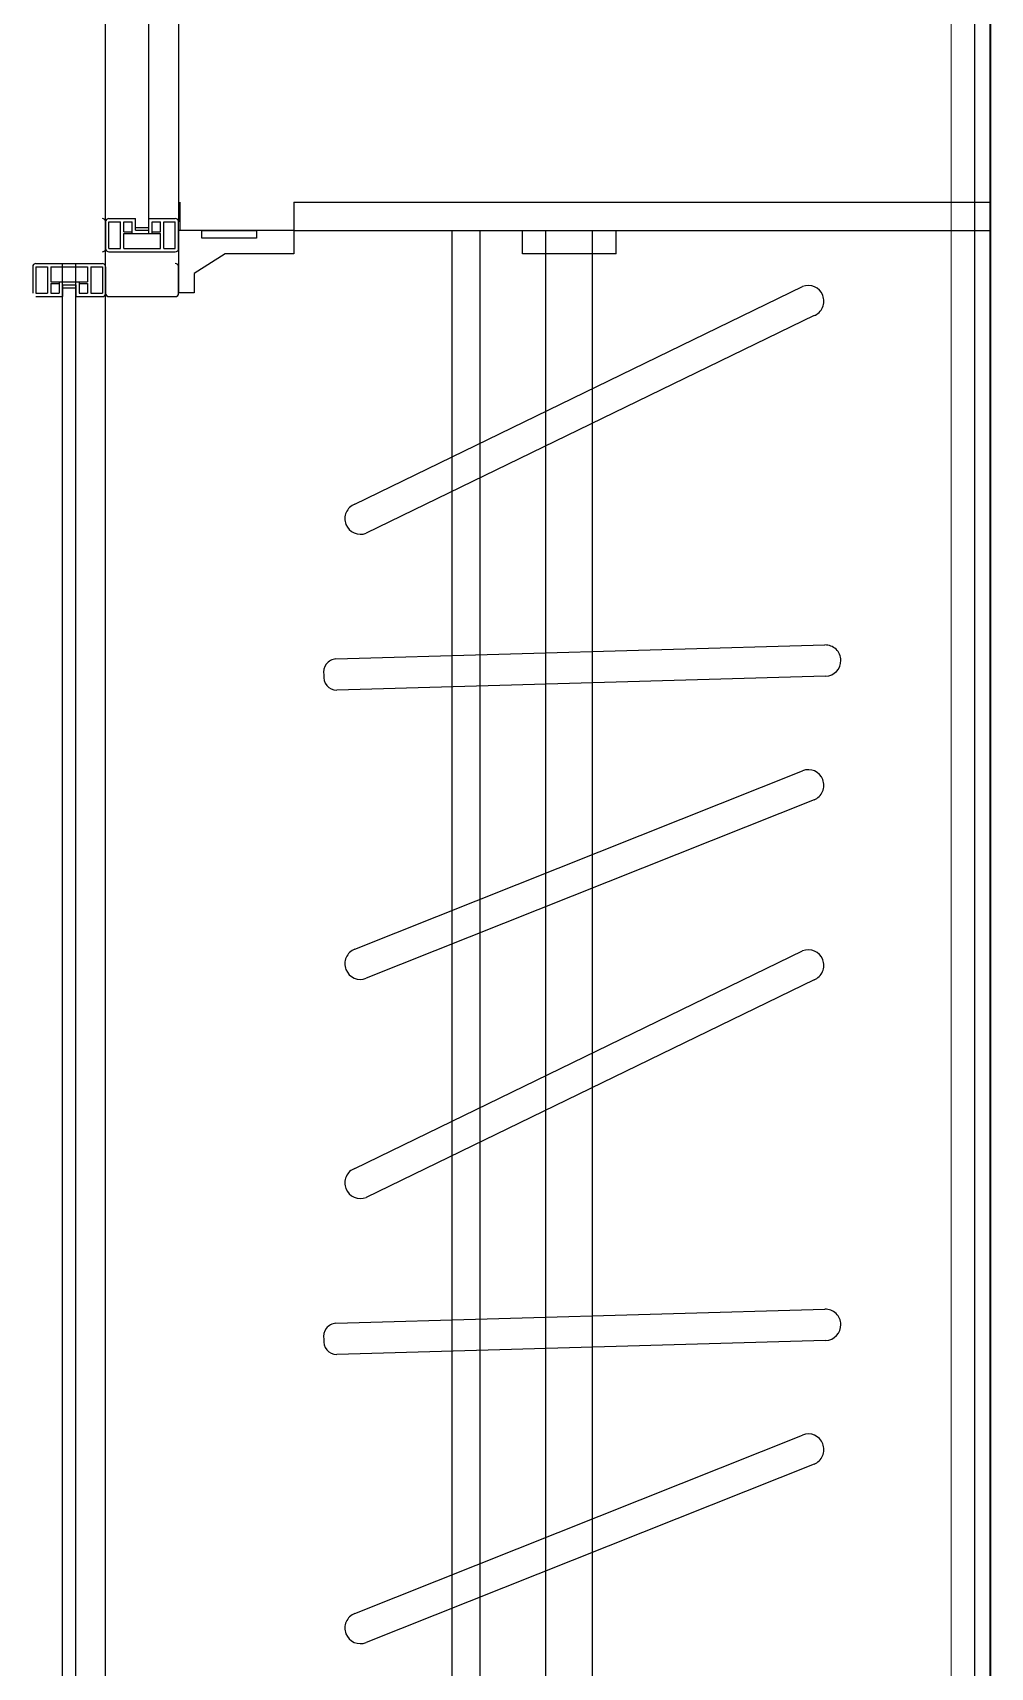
# Model space of a CAD drawing. Header units: inches. Extents: x -7543 to -822, y 102837 to 190349.
# Drawn here: x -829.97009 to -829.95782, y 102836.84029 to 102836.86122 of the extents above; entities that cross this region are included whole.
import ezdxf

# ---------------------------------------------------------------- set-up
doc = ezdxf.new("R2010")
doc.units = ezdxf.units.IN
doc.header["$MEASUREMENT"] = 0
doc.layers.add('DUVAR', color=7, linetype='Continuous', lineweight=35, true_color=0xfc4642)
doc.layers.add('TEFRİŞ', color=7, linetype='Continuous', lineweight=25, true_color=0x78462c)
doc.layers.add('SIVA', color=150, linetype='Continuous', lineweight=15)

msp = doc.modelspace()

# ---------------------------------------------------------------- linework, layer by layer
at = {"layer": 'DUVAR'}
msp.add_line((-829.9578199212352, 102836.8864307916), (-829.9578199212352, 102836.8144307916), dxfattribs=at)
at = {"layer": 'SIVA'}
msp.add_line((-829.9583199212352, 102836.8859307916), (-829.9583199212352, 102836.8149307916), dxfattribs=at)
at = {"layer": 'TEFRİŞ'}
for p, q in [((-829.9578199212353, 102836.8674307916), (-829.9578199212353, 102836.8144307916)), ((-829.9691525623673, 102836.8577097697), (-829.9691525623673, 102836.8662692869)), ((-829.9686001143666, 102836.8586505627), (-829.9686001143659, 102836.8658868229)), ((-829.9682176503659, 102836.8659293189), (-829.9682176503659, 102836.8587992987)), ((-829.9681999212353, 102836.8586885889), (-829.9681999212353, 102836.8590492349)), ((-829.9667399212353, 102836.8590492349), (-829.9667399212353, 102836.8586885889)), ((-829.9667399212353, 102836.8590485889), (-829.9578199212352, 102836.8590485889)), ((-829.9691525623673, 102836.8587992987), (-829.9691525623673, 102836.8584593307)), ((-829.9691525623666, 102836.8584593307), (-829.9691525623666, 102836.8587992987)), ((-829.9691525623666, 102836.8587992987), (-829.9691525623666, 102836.8584593307)), ((-829.9691100663666, 102836.8588417947), (-829.9687700983666, 102836.8588417947)), ((-829.9691100663666, 102836.8584593307), (-829.9691100663666, 102836.8587992987)), ((-829.9691100663666, 102836.8587992987), (-829.9689613303666, 102836.8587992987)), ((-829.9689613303666, 102836.8584593307), (-829.9689613303666, 102836.8587992987)), ((-829.9689188343666, 102836.8586718107), (-829.9689188343666, 102836.8587992987)), ((-829.9689188343666, 102836.8587992987), (-829.9688125943667, 102836.8587992987)), ((-829.9688125943667, 102836.8586505627), (-829.9688125943667, 102836.8587992987)), ((-829.9687700983666, 102836.8586930587), (-829.9687700983666, 102836.8588417947)), ((-829.9686001143666, 102836.8586930587), (-829.9686001143666, 102836.8588417947)), ((-829.9686001143666, 102836.8588417947), (-829.9682601463667, 102836.8588417947)), ((-829.9685576183666, 102836.8586505627), (-829.9685576183666, 102836.8587992987)), ((-829.9685576183666, 102836.8587992987), (-829.9684513783666, 102836.8587992987)), ((-829.9684513783666, 102836.8586718107), (-829.9684513783666, 102836.8587992987)), ((-829.9684088823667, 102836.8584593307), (-829.9684088823666, 102836.8587992987)), ((-829.9684088823666, 102836.8587992987), (-829.9682601463667, 102836.8587992987)), ((-829.9682601463667, 102836.8584593307), (-829.9682601463667, 102836.8587992987)), ((-829.9682176503667, 102836.8584593307), (-829.9682176503667, 102836.8587992987)), ((-829.9689188343666, 102836.8586718107), (-829.9688125943667, 102836.8586718107)), ((-829.9689188343666, 102836.8584593307), (-829.9689188343666, 102836.8586505627)), ((-829.9689188343666, 102836.8586505627), (-829.9684513783666, 102836.8586505627)), ((-829.9687700983667, 102836.8587275435), (-829.9686001143666, 102836.8587275435)), ((-829.9687700983666, 102836.8586930587), (-829.9686001143666, 102836.8586930587)), ((-829.9685576183666, 102836.8586718107), (-829.9684513783666, 102836.8586718107)), ((-829.9684513783667, 102836.8584593307), (-829.9684513783666, 102836.8586505627)), ((-829.9682199212352, 102836.8586885889), (-829.9682199212352, 102836.8578885889)), ((-829.9667399212352, 102836.8586885889), (-829.9682199212352, 102836.8586885889)), ((-829.9667399212353, 102836.8586885889), (-829.9681999212353, 102836.8586885889)), ((-829.9679199212353, 102836.8586885889), (-829.9672199212353, 102836.8586885889)), ((-829.9679199212353, 102836.8585885889), (-829.9679199212353, 102836.8586885889)), ((-829.9672199212353, 102836.8585885889), (-829.9679199212353, 102836.8585885889)), ((-829.9672199212353, 102836.8586885889), (-829.9672199212353, 102836.8585885889)), ((-829.9667399212353, 102836.8586885889), (-829.9578199212352, 102836.8586885889)), ((-829.9667399212352, 102836.8586885889), (-829.9667399212352, 102836.8583885889)), ((-829.9647148332353, 102836.8148307916), (-829.9647148332352, 102836.8586885889)), ((-829.9643548332353, 102836.8148307916), (-829.9643548332352, 102836.8586885889)), ((-829.9638148332352, 102836.8583885889), (-829.9638148332352, 102836.8586885889)), ((-829.9635148332353, 102836.8156307916), (-829.9635148332353, 102836.8586885889)), ((-829.9629148332353, 102836.8156307916), (-829.9629148332352, 102836.8586885889)), ((-829.9626148332352, 102836.8583885889), (-829.9626148332352, 102836.8586885889)), ((-829.9691100663666, 102836.8584593307), (-829.9689613303666, 102836.8584593307)), ((-829.9691100663666, 102836.8584168347), (-829.9682601463667, 102836.8584168347)), ((-829.9690038263666, 102836.8584168347), (-829.9683663863667, 102836.8584168347)), ((-829.9689188343666, 102836.8584593307), (-829.9684513783667, 102836.8584593307)), ((-829.9684088823667, 102836.8584593307), (-829.9682601463667, 102836.8584593307)), ((-829.9676199212353, 102836.8583885889), (-829.9680199212353, 102836.8581385889)), ((-829.9667399212352, 102836.8583885889), (-829.9676199212353, 102836.8583885889)), ((-829.9626148332352, 102836.8583885889), (-829.9638148332352, 102836.8583885889)), ((-829.9700874743667, 102836.8582238467), (-829.9700874743667, 102836.8578838787)), ((-829.9700449783667, 102836.8582663427), (-829.9691950583667, 102836.8582663427)), ((-829.9700449783667, 102836.8582238467), (-829.9700449783667, 102836.8578838787)), ((-829.9700449783667, 102836.8582238467), (-829.9698962423666, 102836.8582238467)), ((-829.9699387383666, 102836.8582663427), (-829.9693012983666, 102836.8582663427)), ((-829.9698962423666, 102836.8582238467), (-829.9698962423666, 102836.8578838787)), ((-829.9698537463667, 102836.8582238467), (-829.9698537463667, 102836.8580326147)), ((-829.9698537463667, 102836.8582238467), (-829.9693862903666, 102836.8582238467)), ((-829.9697050103674, 102836.8372221702), (-829.9697050103667, 102836.8582663427)), ((-829.9695350263673, 102836.8372221702), (-829.9695350263667, 102836.8582663427)), ((-829.9693862903666, 102836.8582238467), (-829.9693862903666, 102836.8580326147)), ((-829.9693437943666, 102836.8582238467), (-829.9693437943666, 102836.8578838787)), ((-829.9693437943666, 102836.8582238467), (-829.9691950583667, 102836.8582238467)), ((-829.9691950583667, 102836.8582238467), (-829.9691950583667, 102836.8578838787)), ((-829.9691525623666, 102836.8578838787), (-829.9691525623666, 102836.8582238467)), ((-829.9691525623666, 102836.8582238467), (-829.9691525623666, 102836.8578838787)), ((-829.9682176503666, 102836.8578838787), (-829.9682176503667, 102836.8582238467)), ((-829.9680199212353, 102836.8581385889), (-829.9680199212353, 102836.8578885889)), ((-829.9698537463667, 102836.8580326147), (-829.9693862903666, 102836.8580326147)), ((-829.9698537463667, 102836.8580113667), (-829.9698537463667, 102836.8578838787)), ((-829.9698537463667, 102836.8580113667), (-829.9697475063666, 102836.8580113667)), ((-829.9697475063666, 102836.8580326147), (-829.9697475063666, 102836.8578838787)), ((-829.9697050103666, 102836.8579901187), (-829.9697050103666, 102836.8578413827)), ((-829.9697050103666, 102836.8579901187), (-829.9695350263667, 102836.8579901187)), ((-829.9697050103666, 102836.8579556339), (-829.9695350263667, 102836.8579556339)), ((-829.9695350263667, 102836.8579901187), (-829.9695350263667, 102836.8578413827)), ((-829.9694925303667, 102836.8580326147), (-829.9694925303667, 102836.8578838787)), ((-829.9694925303667, 102836.8580113667), (-829.9693862903666, 102836.8580113667)), ((-829.9693862903666, 102836.8580113667), (-829.9693862903666, 102836.8578838787)), ((-829.96596143252, 102836.855184636), (-829.9602249905083, 102836.8579695871)), ((-829.9700449783667, 102836.8578838787), (-829.9698962423666, 102836.8578838787)), ((-829.9700449783667, 102836.8578413827), (-829.9697050103666, 102836.8578413827)), ((-829.9698537463667, 102836.8578838787), (-829.9697475063666, 102836.8578838787)), ((-829.9695350263667, 102836.8578413827), (-829.9691950583667, 102836.8578413827)), ((-829.9694925303667, 102836.8578838787), (-829.9693862903666, 102836.8578838787)), ((-829.9693437943666, 102836.8578838787), (-829.9691950583667, 102836.8578838787)), ((-829.9691525623674, 102836.8371796742), (-829.9691525623673, 102836.8578838711)), ((-829.9691100663666, 102836.8578413827), (-829.9682601463667, 102836.8578413827)), ((-829.9690038263666, 102836.8578413827), (-829.9683663863667, 102836.8578413827)), ((-829.9680199212353, 102836.8578885889), (-829.9682199212352, 102836.8578885889)), ((-829.9600784141364, 102836.8575974106), (-829.9658148561481, 102836.8548124595)), ((-829.9662020412458, 102836.85320215), (-829.9599390561335, 102836.8533809221)), ((-829.9599296470743, 102836.8529810328), (-829.9661926321864, 102836.8528022607)), ((-829.9659614325201, 102836.8494852191), (-829.9602249905084, 102836.8517701702)), ((-829.9600784141364, 102836.8513979936), (-829.9658148561482, 102836.8491130426)), ((-829.96596143252, 102836.846679117), (-829.9602249905083, 102836.8494640681)), ((-829.9600784141364, 102836.8490918916), (-829.9658148561481, 102836.8463069405)), ((-829.9662020412458, 102836.844696631), (-829.9599390561335, 102836.8448754031)), ((-829.9599296470743, 102836.8444755138), (-829.9661926321864, 102836.8442967417)), ((-829.9659614325201, 102836.8409797001), (-829.9602249905084, 102836.8432646511)), ((-829.9600784141364, 102836.8428924746), (-829.9658148561482, 102836.8406075235))]:
    msp.add_line(p, q, dxfattribs=at)
msp.add_lwpolyline([(-829.9580199212353, 102836.8170307916), (-829.9580199212353, 102836.8669307916), (-829.9688199212352, 102836.8669307916)], dxfattribs=at)
for centre, radius, start, end in [((-829.9691950583674, 102836.8587992987), 4.2496e-05, 0, 90), ((-829.9691100663666, 102836.8587992987), 4.2496e-05, 90, 180), ((-829.9682601463667, 102836.8587992987), 4.2496e-05, 0, 90), ((-829.9691950583674, 102836.8584593307), 4.2496e-05, 270, 0), ((-829.9691100663666, 102836.8584593307), 4.2496e-05, 180, 270), ((-829.9682601463667, 102836.8584593307), 4.2496e-05, 270, 0), ((-829.9700449783667, 102836.8582238467), 4.2496e-05, 90, 180), ((-829.9691950583667, 102836.8582238467), 4.2496e-05, 0, 90), ((-829.9682601463667, 102836.8582238467), 4.2496e-05, 0, 90), ((-829.9601517023224, 102836.8577834989), 0.0002000000000002697, 21.49628695537314, 111.4962869105457), ((-829.9691950583667, 102836.8578838787), 4.2496e-05, 270, 0), ((-829.9691100663666, 102836.8578838787), 4.2496e-05, 180, 270), ((-829.9682601463667, 102836.8578838787), 4.2496e-05, 270, 0), ((-829.9601517023224, 102836.8577834989), 0.0002000000000006801, 291.4962869105457, 21.49628695537314), ((-829.965888144334, 102836.8549985478), 0.0002000000000002697, 111.4962869105457, 201.4962869553732), ((-829.965888144334, 102836.8549985478), 0.0001999999999993261, 201.4962869553732, 291.4962869105457), ((-829.9599343516039, 102836.8531809775), 0.0002000000000008991, 1.347872720849037, 91.34787276993552), ((-829.9661908231641, 102836.8530324357), 0.0001700846383642633, 93.78173870985228, 191.852750372437), ((-829.9599343516039, 102836.8531809775), 0.0002000000000001545, 271.3478727699356, 1.347872720849037), ((-829.9661909433705, 102836.8529707306), 0.0001684784114812132, 170.8573026100192, 269.4256614557951), ((-829.9601517023225, 102836.8515840819), 0.0002000000000002697, 21.49628695537314, 111.4962869105457), ((-829.9601517023225, 102836.8515840819), 0.0002000000000006801, 291.4962869105457, 21.49628695537314), ((-829.9658881443341, 102836.8492991308), 0.0002000000000002697, 111.4962869105457, 201.4962869553732), ((-829.9601517023224, 102836.8492779798), 0.0002000000000002697, 21.49628695537314, 111.4962869105457), ((-829.9601517023224, 102836.8492779798), 0.0002000000000006801, 291.4962869105457, 21.49628695537314), ((-829.9658881443341, 102836.8492991308), 0.0001999999999993261, 201.4962869553732, 291.4962869105457), ((-829.965888144334, 102836.8464930288), 0.0002000000000002697, 111.4962869105457, 201.4962869553732), ((-829.965888144334, 102836.8464930288), 0.0001999999999993261, 201.4962869553732, 291.4962869105457), ((-829.9599343516039, 102836.8446754584), 0.0002000000000008991, 1.347872720849037, 91.34787276993552), ((-829.9661908231641, 102836.8445269167), 0.0001700846383642633, 93.78173870985228, 191.852750372437), ((-829.9599343516039, 102836.8446754584), 0.0002000000000001545, 271.3478727699356, 1.347872720849037), ((-829.9661909433705, 102836.8444652116), 0.0001684784114812132, 170.8573026100192, 269.4256614557951), ((-829.9601517023225, 102836.8430785629), 0.0002000000000002697, 21.49628695537314, 111.4962869105457), ((-829.9601517023225, 102836.8430785629), 0.0002000000000006801, 291.4962869105457, 21.49628695537314), ((-829.9658881443341, 102836.8407936118), 0.0002000000000002697, 111.4962869105457, 201.4962869553732), ((-829.9658881443341, 102836.8407936118), 0.0001999999999993261, 201.4962869553732, 291.4962869105457)]:
    msp.add_arc(centre, radius, start, end, dxfattribs=at)

doc.saveas('drawing.dxf')
